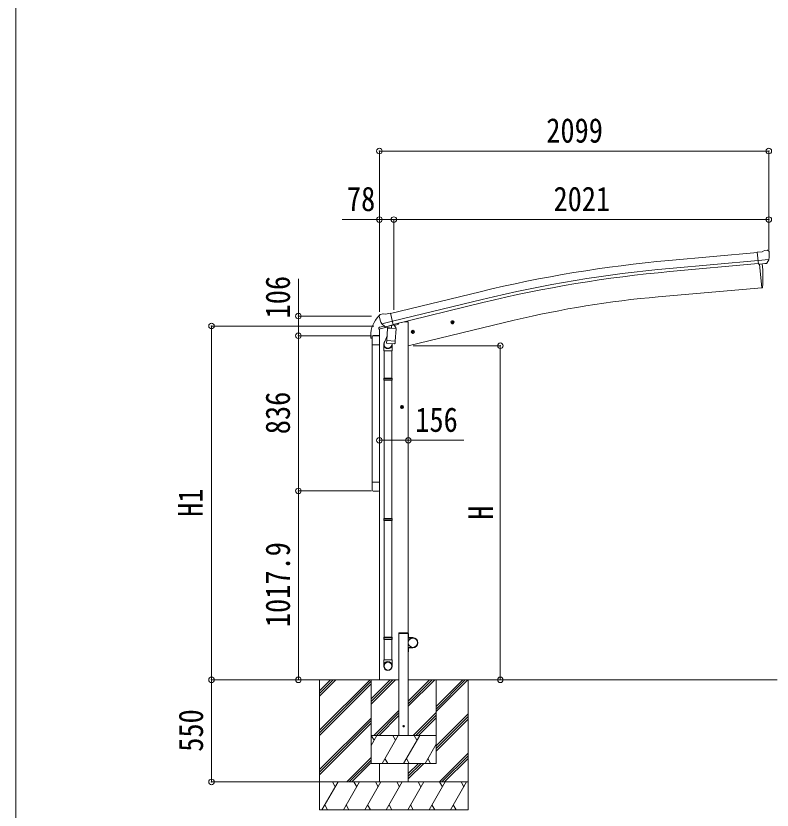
# Model space of a CAD drawing. Units: millimetres at full size, sheet at 1:30. Extents: x -8385 to 8479, y -5853 to 5787.
# Drawn here: x -8385 to -4310, y -842 to 3437 of the extents above; entities that cross this region are included whole.
import ezdxf
from ezdxf.enums import TextEntityAlignment as Align

# ---------------------------------------------------------------- set-up
doc = ezdxf.new("R2010")
doc.units = ezdxf.units.MM
doc.header["$LTSCALE"] = 30
doc.header["$PDMODE"] = 32
doc.header["$PDSIZE"] = 30
for name, color, linetype, lineweight in [('0-0_0', 7, 'Continuous', 9), ('0-1_本体', 4, 'Continuous', 9), ('0-2_部品', 7, 'Continuous', 9), ('0-4_TABLE1', 3, 'Continuous', 9), ('0-5_DIM1', 3, 'Continuous', 9), ('0-A_寸法', 6, 'Continuous', 9), ('1-2_GLASS_SEAL', 4, 'Continuous', 9), ('F-0_240', 7, 'Continuous', 9)]:
    doc.layers.add(name, color=color, linetype=linetype, lineweight=lineweight)
doc.styles.add('ＭＳ ゴシック', font='')
doc.styles.get('ＭＳ ゴシック').set_extended_font_data('MS Gothic')

msp = doc.modelspace()

# ---------------------------------------------------------------- linework, layer by layer
at = {"layer": '0-0_0'}
for p, q in [((-6426.14, -140.2), (-6776.44, -140.2)), ((-6748.39, -140.2), (-6748.39, -840.2)), ((-6748.39, -411.7), (-6476.89, -140.2)), ((-6748.39, -199.57), (-6689.02, -140.2)), ((-6748.39, -213.71), (-6674.88, -140.2)), ((-6748.39, -227.86), (-6660.74, -140.2)), ((-6748.39, -425.85), (-6470.64, -148.1)), ((-6748.39, -439.99), (-6470.64, -162.24)), ((-6470.64, -140.2), (-6470.64, -590.2)), ((-6470.64, -242.55), (-6368.29, -140.2)), ((-6470.64, -256.69), (-6354.15, -140.2)), ((-6470.64, -270.84), (-6340.01, -140.2)), ((-6426.64, -140.2), (-6320.64, -140.2)), ((-6270.64, -140.2), (-4282.81, -140.2)), ((-6270.64, -282.97), (-6127.87, -140.2)), ((-6270.64, -268.83), (-6142.02, -140.2)), ((-6270.64, -254.68), (-6156.16, -140.2)), ((-6120.64, -590.2), (-6120.64, -140.2)), ((-6120.64, -311.72), (-5949.13, -140.2)), ((-6120.64, -283.43), (-5977.41, -140.2)), ((-6120.64, -297.57), (-5963.27, -140.2)), ((-5948.39, -140.2), (-5948.39, -840.2)), ((-6456.16, -440.2), (-6320.64, -304.68)), ((-6442.02, -440.2), (-6320.64, -318.83)), ((-6427.88, -440.2), (-6320.64, -332.97)), ((-6244.03, -440.2), (-6120.64, -316.82)), ((-6229.89, -440.2), (-6120.64, -330.96)), ((-6120.64, -495.56), (-5948.39, -323.31)), ((-6120.64, -509.71), (-5948.39, -337.46)), ((-6748.39, -623.84), (-6470.64, -346.09)), ((-6748.39, -637.98), (-6470.64, -360.23)), ((-6748.39, -652.12), (-6470.64, -374.37)), ((-6215.74, -440.2), (-6120.64, -345.1)), ((-6120.64, -523.85), (-5948.39, -351.6)), ((-6470.64, -493.32), (-6439.97, -440.2)), ((-6470.64, -440.2), (-6120.64, -440.2)), ((-6454.97, -466.19), (-6469.98, -440.2)), ((-6411.11, -590.2), (-6324.5, -440.2)), ((-6339.5, -466.19), (-6354.51, -440.2)), ((-6295.64, -590.2), (-6209.03, -440.2)), ((-6224.03, -466.19), (-6239.04, -440.2)), ((-6180.17, -590.2), (-6120.64, -487.1)), ((-6103.15, -690.2), (-5948.39, -535.45)), ((-6089.01, -690.2), (-5948.39, -549.59)), ((-6602.62, -690.2), (-6470.64, -558.22)), ((-6588.48, -690.2), (-6470.64, -572.36)), ((-6574.34, -690.2), (-6470.64, -586.5)), ((-6470.64, -590.2), (-6120.64, -590.2)), ((-6426.14, -590.2), (-6426.14, -690.2)), ((-6396.11, -564.22), (-6381.11, -590.2)), ((-6280.64, -564.22), (-6265.64, -590.2)), ((-6270.64, -590.2), (-6270.64, -690.2)), ((-6270.64, -645.56), (-6215.28, -590.2)), ((-6270.64, -659.7), (-6201.14, -590.2)), ((-6270.64, -673.85), (-6187, -590.2)), ((-6165.17, -564.22), (-6150.17, -590.2)), ((-6074.86, -690.2), (-5948.39, -563.73)), ((-5948.39, -690.2), (-6748.39, -690.2)), ((-6735.69, -840.2), (-6649.08, -690.2)), ((-6664.08, -716.19), (-6679.08, -690.2)), ((-6620.22, -840.2), (-6533.61, -690.2)), ((-6548.61, -716.19), (-6563.61, -690.2)), ((-6504.75, -840.2), (-6418.14, -690.2)), ((-6433.14, -716.19), (-6448.14, -690.2)), ((-6389.28, -840.2), (-6302.67, -690.2)), ((-6317.67, -716.18), (-6332.67, -690.2)), ((-6273.8, -840.2), (-6187.2, -690.2)), ((-6202.2, -716.18), (-6217.2, -690.2)), ((-6158.33, -840.2), (-6071.73, -690.2)), ((-6101.73, -690.2), (-6086.73, -716.18)), ((-6042.86, -840.2), (-5956.26, -690.2)), ((-5986.26, -690.2), (-5971.26, -716.18)), ((-6748.39, -840.2), (-5948.39, -840.2)), ((-6720.69, -814.22), (-6705.69, -840.2)), ((-6605.22, -814.22), (-6590.22, -840.2)), ((-6489.75, -814.22), (-6474.75, -840.2)), ((-6374.28, -814.22), (-6359.28, -840.2)), ((-6258.81, -814.22), (-6243.81, -840.2)), ((-6143.34, -814.22), (-6128.34, -840.2)), ((-6027.87, -814.22), (-6012.87, -840.2))]:
    msp.add_line(p, q, dxfattribs=at)
at = {"layer": '0-1_本体'}
for p, q in [((-4389.32, 2162.14), (-4866.26, 2119.09)), ((-4385.62, 2119.3), (-4862.4, 2076.31)), ((-4384.09, 2102.33), (-4860.87, 2059.33)), ((-4376.94, 2099.7), (-4365.77, 1972.1)), ((-4365.77, 1972.1), (-4923.64, 1923.29)), ((-6366.12, 1833.39), (-5883.19, 1950.69)), ((-6356.09, 1791.62), (-5873.05, 1908.95)), ((-6352.11, 1775.05), (-5869.03, 1892.38)), ((-6270.74, 1659.77), (-5699.28, 1796.97)), ((-6270.39, 1789.43), (-6270.39, -139.95)), ((-6426.39, 1749.84), (-6426.39, -140.45))]:
    msp.add_line(p, q, dxfattribs=at)
msp.add_lwpolyline([(-6270.39, 1789.43), (-6290.39, 1789.43), (-6323.9, 1781.38)], dxfattribs=at)
for centre, radius, start, end in [((-4241.66, -4807.35), 6954.55, 95.15276, 103.65276), ((-4241.66, -4807.35), 6911.6, 95.15276, 103.65276), ((-4241.66, -4807.35), 6894.55, 95.15276, 103.65276), ((-4461.54, -3358.59), 5302.05, 95, 103.5)]:
    msp.add_arc(centre, radius, start, end, dxfattribs=at)
at = {"layer": '0-2_部品'}
for p, q in [((-4362.9, 2166.09), (-4389.46, 2163.76)), ((-4383.81, 2099.1), (-4389.46, 2163.76)), ((-4362.9, 2166.09), (-4351.18, 2172.85)), ((-4336.27, 2174.44), (-4349.94, 2173.24)), ((-4327.14, 2168.68), (-4332.62, 2173.29)), ((-4326.07, 2166.64), (-4325.96, 2165.3)), ((-4326.6, 2123.8), (-4385.52, 2118.64)), ((-4373.84, 2099.97), (-4383.81, 2099.1)), ((-4376.94, 2099.7), (-4365.77, 1972.1)), ((-4340.24, 2102.91), (-4347.94, 2102.24)), ((-4337.85, 2104.31), (-4326.92, 2123.25)), ((-4365.77, 1972.1), (-4363.72, 1972.35)), ((-6427.59, 1817.86), (-6427.31, 1816.71)), ((-6423.37, 1826.43), (-6427.22, 1820.14)), ((-6420.27, 1828.68), (-6407.09, 1831.85)), ((-6392.53, 1829.17), (-6405.79, 1831.87)), ((-6392.53, 1829.17), (-6366.6, 1835.4)), ((-6428.71, 1749.53), (-6386.01, 1759.78)), ((-6428.71, 1756.42), (-6428.71, 1749.53)), ((-6400.21, 1765.62), (-6426.41, 1759.33)), ((-6413.53, 1777.55), (-6356.03, 1791.36)), ((-6396.68, 1762.64), (-6413.06, 1777.13)), ((-6393.97, 1762.07), (-6386.45, 1763.88)), ((-6393.14, 1762.18), (-6391.61, 1762.55)), ((-6391.61, 1762.55), (-6354.9, 1771.36)), ((-6389.77, 1762.32), (-6389.82, 1761.58)), ((-6389.06, 1760.54), (-6363.25, 1754.1)), ((-6382.15, 1755.19), (-6386.82, 1688.36)), ((-6336.46, 1752), (-6382.15, 1755.19)), ((-6380.37, 1758.37), (-6380.6, 1755.08)), ((-6360.85, 1769.54), (-6361.87, 1754.93)), ((-6354.9, 1771.36), (-6353.37, 1771.73)), ((-6351.82, 1773.83), (-6350.87, 1773.76)), ((-6350.87, 1773.76), (-6337.56, 1758.45)), ((-6346.88, 1769.17), (-6327.99, 1773.71)), ((-6337.56, 1758.45), (-6338, 1752.11)), ((-6324.16, 1781.88), (-6324.16, 1778.57)), ((-6041.91, 1783.62), (-6022.46, 1788.28)), ((-6037.35, 1791.39), (-6039.48, 1784.2)), ((-6030.05, 1793.15), (-6037.35, 1791.39)), ((-6029.85, 1776.23), (-6034.52, 1795.67)), ((-6024.89, 1787.7), (-6030.05, 1793.15)), ((-6027.02, 1780.51), (-6024.89, 1787.7)), ((-6385.09, 1713.12), (-6399.78, 1674.57)), ((-6341.13, 1685.16), (-6336.46, 1752)), ((-6255.83, 1732.26), (-6236.38, 1736.93)), ((-6251.27, 1740.04), (-6253.4, 1732.84)), ((-6243.97, 1741.79), (-6251.27, 1740.04)), ((-6243.77, 1724.87), (-6248.44, 1744.32)), ((-6238.81, 1736.34), (-6243.97, 1741.79)), ((-6240.94, 1729.15), (-6238.81, 1736.34)), ((-6387.68, 1675.89), (-6386.81, 1688.35)), ((-6387.28, 1674.53), (-6387.29, 1674.53)), ((-6341.13, 1685.16), (-6386.82, 1688.36)), ((-6385.84, 1673.75), (-6344.14, 1670.84)), ((-6355.75, 1671.65), (-6360.3, 1660.33)), ((-6341.14, 1685.16), (-6342.03, 1672.46)), ((-6403.15, 1632.49), (-6403.15, 1666.84)), ((-6357.15, 1632.49), (-6403.15, 1632.49)), ((-6401.15, 1632.49), (-6401.15, 1485.79)), ((-6359.15, 1632.49), (-6359.15, 1485.79)), ((-6357.15, 1667.14), (-6357.15, 1632.49)), ((-6403.15, 1483.79), (-6402.15, 1485.79)), ((-6357.15, 1483.79), (-6403.15, 1483.79)), ((-6357.15, 1475.79), (-6403.15, 1475.79)), ((-6358.15, 1485.79), (-6402.15, 1485.79)), ((-6358.15, 1473.79), (-6402.15, 1473.79)), ((-6401.15, 1473.79), (-6401.15, 729.6)), ((-6359.15, 1473.79), (-6359.15, 729.6)), ((-6357.15, 1483.79), (-6358.15, 1485.79)), ((-6357.15, 1475.79), (-6358.15, 1473.79)), ((-6357.15, 1483.79), (-6357.15, 1475.79)), ((-6294.64, 1329.68), (-6314.64, 1329.68)), ((-6304.64, 1337.18), (-6311.14, 1333.43)), ((-6311.14, 1333.43), (-6311.14, 1325.93)), ((-6304.64, 1319.68), (-6304.64, 1339.68)), ((-6298.14, 1333.43), (-6304.64, 1337.18)), ((-6311.14, 1325.93), (-6304.64, 1322.17)), ((-6403.15, 727.6), (-6402.15, 729.6)), ((-6357.15, 727.6), (-6403.15, 727.6)), ((-6358.15, 729.6), (-6402.15, 729.6)), ((-6357.15, 727.6), (-6358.15, 729.6)), ((-6357.15, 727.6), (-6357.15, 719.6)), ((-6357.15, 719.6), (-6403.15, 719.6)), ((-6358.15, 717.6), (-6402.15, 717.6)), ((-6401.15, 717.6), (-6401.15, -32.59)), ((-6359.15, 717.6), (-6359.15, -32.59)), ((-6357.15, 719.6), (-6358.15, 717.6)), ((-6403.15, 87.42), (-6402.15, 89.42)), ((-6357.15, 87.42), (-6403.15, 87.42)), ((-6358.15, 89.42), (-6402.15, 89.42)), ((-6357.15, 87.42), (-6358.15, 89.42)), ((-6357.15, 87.42), (-6357.15, 79.42)), ((-6357.15, 79.42), (-6403.15, 79.42)), ((-6358.15, 77.42), (-6402.15, 77.42)), ((-6401.15, 77.42), (-6401.15, -32.59)), ((-6359.15, 77.42), (-6359.15, -32.59)), ((-6357.15, 79.42), (-6358.15, 77.42)), ((-6403.15, -66.73), (-6403.15, -32.59)), ((-6357.15, -32.59), (-6403.15, -32.59)), ((-6357.15, -66.73), (-6357.15, -32.59))]:
    msp.add_line(p, q, dxfattribs=at)
for points in [[(-4373.84, 2099.97), (-4373.57, 2099.9), (-4348.2, 2102.12), (-4347.94, 2102.24)], [(-4326.53, 2124.43), (-4326.81, 2123.44), (-4326.92, 2123.25)], [(-6361.17, 1769.95), (-6351.45, 1772.28), (-6366.6, 1835.4)], [(-6413.8, 1778.13), (-6413.22, 1777.28), (-6413.06, 1777.13)], [(-6361.17, 1769.95), (-6361.41, 1769.8), (-6386.17, 1763.85), (-6386.45, 1763.88)], [(-6039.48, 1784.2), (-6034.32, 1778.75), (-6027.02, 1780.51)], [(-6253.4, 1732.84), (-6248.24, 1727.4), (-6240.94, 1729.15)], [(-6403.15, 1483.79), (-6403.15, 1475.79), (-6402.15, 1473.79)], [(-6304.64, 1322.17), (-6298.14, 1325.93), (-6298.14, 1333.43)], [(-6403.15, 727.6), (-6403.15, 719.6), (-6402.15, 717.6)], [(-6403.15, 87.42), (-6403.15, 79.42), (-6402.15, 77.42)]]:
    msp.add_lwpolyline(points, dxfattribs=at)
for centre, radius in [((-6032.18, 1785.95), 8.5), ((-6032.18, 1785.95), 7.7), ((-6032.18, 1785.95), 6.5), ((-6246.1, 1734.59), 8.5), ((-6246.1, 1734.59), 7.7), ((-6246.1, 1734.59), 6.5), ((-6304.64, 1329.68), 8.5), ((-6304.64, 1329.68), 7.7), ((-6304.64, 1329.68), 6.5)]:
    msp.add_circle(centre, radius, dxfattribs=at)
at = {"layer": '0-2_部品', "color": 4}
msp.add_circle((-6295.64, -390.2), 4, dxfattribs=at)
at = {"layer": '0-2_部品'}
for centre, radius, start, end in [((-4349.68, 2170.25), 3, 95, 120), ((-4335.84, 2169.46), 5, 50.00648, 94.99352), ((-4527.58, 2147.66), 202.4, 353.4085, 5), ((-5259.54, 2027.91), 900, 356.63919, 4.64986), ((-4364.08, 1975.33), 3, 277, 356.63919), ((-6230.51, 1863.96), 202.4, 193.5, 205.09125), ((-6419.1, 1823.82), 5, 103.5, 148.5), ((-6406.39, 1828.93), 3, 78.5, 103.5), ((-6425.71, 1756.42), 3, 103.5, 180), ((-6393.25, 1762.67), 0.5, 248.23754, 283.5), ((-6390.27, 1762.36), 0.5, 356, 103.5), ((-6388.82, 1761.51), 1, 176, 256), ((-6362.9, 1755.07), 1.03, 250.03897, 351.96569), ((-6360.25, 1769.45), 0.604, 100.59842, 172.20595), ((-6353.49, 1772.21), 0.5, 283.5, 318.76246), ((-6329.16, 1778.57), 5, 283.5, 0), ((-6385.74, 1675.72), 1.95, 175.04017, 217.47766), ((-6385.7, 1675.75), 2, 217.40962, 266), ((-6344, 1672.83), 2, 266, 349.46843), ((-6373.15, 1666.84), 30, 177.45142, 180)]:
    msp.add_arc(centre, radius, start, end, dxfattribs=at)
for centre, major_axis, ratio, start_param, end_param in [((-4321.75, 2170.69), (-15.35, 3.44), 0.101033, 5.9751426, 5.9753737), ((-4329.07, 2166.39), (2.71, -1.31), 0.997474, 0.5366567, 1.3225652), ((-4340.51, 2105.91), (1.62, -2.54), 0.997631, 5.8041905, 5.8929484), ((-4340.58, 2106.02), (-3.5, 2.17), 0.650902, 2.1145521, 2.1873627), ((-4340.45, 2105.82), (1.62, -2.54), 0.997631, 5.965759, 6.7621801), ((-6424.67, 1818.57), (-1.57, -2.57), 0.99628, 4.712389, 5.4996506), ((-6394.69, 1764.9), (-0.73, -2.92), 0.997631, 5.8041905, 6.6006116), ((-6394.64, 1765.12), (2.63, 3.16), 0.650902, 4.0958226, 4.1686332), ((-6394.67, 1765), (-0.73, -2.92), 0.997631, 0.3902369, 0.4789948), ((-6380.15, 1667.14), (23, 0), 0.996195, 2.3585569, 6.3253237), ((-6380.15, 1667.14), (21, 0), 0.996195, 2.7786684, 5.9512394), ((-6380.15, -64.98), (-23, 0), 0.996195, 3.1415927, 6.2831853), ((-6380.15, -66.73), (-23, 0), 0.996195, 3.1415927, 6.2831853), ((-6380.15, -66.73), (0, -23.43), 0.981806, 4.712389, 7.8539816)]:
    msp.add_ellipse(centre, major_axis=major_axis, ratio=ratio, start_param=start_param, end_param=end_param, dxfattribs=at)
msp.add_ellipse((-6380.15, -66.73), major_axis=(21, 0), ratio=0.996195, dxfattribs=at)
at = {"layer": '0-4_TABLE1'}
for p, q in [((-6320.94, 109.8), (-6320.83, 111.85)), ((-6270.34, 109.8), (-6320.94, 109.8)), ((-6271.45, 112.8), (-6319.83, 112.8)), ((-6270.64, 109.8), (-6268.64, 109.8)), ((-6270.64, 109.8), (-6270.64, 87.1)), ((-6270.34, 109.8), (-6270.45, 111.85)), ((-6268.64, 87.1), (-6268.64, 109.8)), ((-6245.64, 87.1), (-6268.64, 87.1)), ((-6268.64, 85.1), (-6245.64, 85.1)), ((-6270.64, 9.8), (-6270.64, 32.5)), ((-6270.64, 9.8), (-6268.64, 9.8)), ((-6268.64, 34.5), (-6245.64, 34.5)), ((-6268.64, 32.5), (-6268.64, 9.8)), ((-6245.64, 32.5), (-6268.64, 32.5))]:
    msp.add_line(p, q, dxfattribs=at)
msp.add_circle((-6245.64, 59.8), 25, dxfattribs=at)
for centre, radius, start, end in [((-6319.83, 111.8), 1, 90, 176.99994), ((-6271.45, 111.8), 1, 3.00011, 90), ((-6268.64, 87.1), 2, 180, 270), ((-6245.64, 59.8), 27.3, 270, 90), ((-6245.64, 59.8), 25.3, 270, 90), ((-6268.64, 32.5), 2, 90, 180)]:
    msp.add_arc(centre, radius, start, end, dxfattribs=at)
at = {"layer": '0-5_DIM1'}
for p, q in [((-6320.64, 109.8), (-6320.64, -440.2)), ((-6270.64, 109.8), (-6320.64, 109.8)), ((-6270.64, -440.2), (-6270.64, 109.8))]:
    msp.add_line(p, q, dxfattribs=at)
at = {"layer": '0-A_寸法'}
for p, q in [((-6426.34, 2708.61), (-6426.34, 2339.61)), ((-6426.34, 2708.61), (-4327.39, 2708.61)), ((-4327.39, 2708.61), (-4327.39, 2339.61)), ((-6426.34, 2339.61), (-6626.34, 2339.61)), ((-6426.34, 2339.61), (-6426.34, 1842.3)), ((-6426.34, 2339.61), (-6348.39, 2339.61)), ((-6348.39, 2339.61), (-6348.39, 1852.74)), ((-6348.39, 2339.61), (-4327.39, 2339.61)), ((-4327.39, 2339.61), (-4327.39, 2175.18)), ((-6862.85, 1819.67), (-6862.85, 2019.67)), ((-6862.85, 1819.67), (-6468.82, 1819.67)), ((-6862.85, 1819.67), (-6862.85, 1713.67)), ((-7331.22, 1766.17), (-6455.92, 1766.17)), ((-7331.22, -140.2), (-7331.22, 1766.17)), ((-6862.85, 1713.67), (-6468.82, 1713.67)), ((-6862.85, 1713.67), (-6862.85, 877.67)), ((-5774.5, 1659.77), (-6244.25, 1659.77)), ((-5774.5, -140.2), (-5774.5, 1659.77)), ((-6426.39, 1150.2), (-6270.39, 1150.2)), ((-6270.39, 1150.2), (-5970.39, 1150.2)), ((-6862.85, 877.67), (-6468.82, 877.67)), ((-6862.85, -140.2), (-6862.85, 877.67)), ((-7331.22, -140.2), (-6748.39, -140.2)), ((-7331.22, -690.2), (-7331.22, -140.2)), ((-6862.85, -140.2), (-6468.82, -140.2)), ((-5774.5, -140.2), (-6244.25, -140.2)), ((-7331.22, -690.2), (-6748.39, -690.2))]:
    msp.add_line(p, q, dxfattribs=at)
for p in [(-6426.34, 2708.61), (-4327.39, 2708.61), (-6426.34, 2339.61), (-6348.39, 2339.61), (-4327.39, 2339.61), (-6862.85, 1819.67), (-7331.22, 1766.17), (-6862.85, 1713.67), (-5774.5, 1659.77), (-6426.39, 1150.2), (-6270.39, 1150.2), (-6862.85, 877.67), (-7331.22, -140.2), (-6862.85, -140.2), (-5774.5, -140.2), (-7331.22, -690.2)]:
    msp.add_point(p, dxfattribs=at)
at = {"layer": '1-2_GLASS_SEAL'}
for p, q in [((-6472.89, 1713.15), (-6472.89, 1701.4)), ((-6459.89, 1713.87), (-6430.89, 1713.87)), ((-6459.63, 1714.16), (-6426.39, 1714.16)), ((-6472.39, 1700.9), (-6466.13, 1700.9)), ((-6465.63, 1708.16), (-6465.63, 1701.4)), ((-6465.39, 1664.67), (-6465.39, 1708.37)), ((-6425.39, 1708.37), (-6425.39, 1664.67)), ((-6425.39, 1664.67), (-6465.39, 1664.67)), ((-6464.39, 1664.67), (-6464.39, 925.67)), ((-6426.39, 925.67), (-6426.39, 1664.67)), ((-6465.39, 925.67), (-6465.39, 881.97)), ((-6425.39, 925.67), (-6465.39, 925.67)), ((-6425.39, 881.97), (-6425.39, 925.67)), ((-6459.89, 876.47), (-6430.89, 876.47))]:
    msp.add_line(p, q, dxfattribs=at)
for centre, radius, start, end in [((-6320.63, 1713.15), 152.26, 135.14293, 180), ((-6424.15, 1815.18), 6.95, 109.83581, 129.45641), ((-6459.63, 1708.16), 6, 90, 180), ((-6459.89, 1708.37), 5.5, 90, 180), ((-6430.89, 1708.37), 5.5, 0, 90), ((-6472.39, 1701.4), 0.5, 180, 270), ((-6466.13, 1701.4), 0.5, 270, 0), ((-6459.89, 881.97), 5.5, 180, 270), ((-6430.89, 881.97), 5.5, 270, 0)]:
    msp.add_arc(centre, radius, start, end, dxfattribs=at)
at = {"layer": 'F-0_240', "color": 5}
msp.add_line((-8385.45, 5787.34), (-8385.45, -5852.66), dxfattribs=at)

# ---------------------------------------------------------------- texts
at = {"layer": '0-A_寸法', "color": 7, "style": 'ＭＳ ゴシック', "width": 0.85}
for s, p in [('2099', (-5526.86, 2714.61)), ('78', (-6601.34, 2345.61)), ('2021', (-5487.89, 2345.61)), ('156', (-6232.89, 1156.2))]:
    msp.add_text(s, height=132, dxfattribs=at).set_placement(p, align=Align.BOTTOM_LEFT)
for s, p in [('106', (-6868.85, 1807.17)), ('836', (-6868.85, 1183.17)), ('H1', (-7339.22, 737.98)), ('H', (-5774.5, 722.28)), ('1017.9', (-6868.85, 143.73)), ('550', (-7337.22, -527.7))]:
    msp.add_text(s, height=132, rotation=90, dxfattribs=at).set_placement(p, align=Align.BOTTOM_LEFT)

doc.saveas('drawing.dxf')
